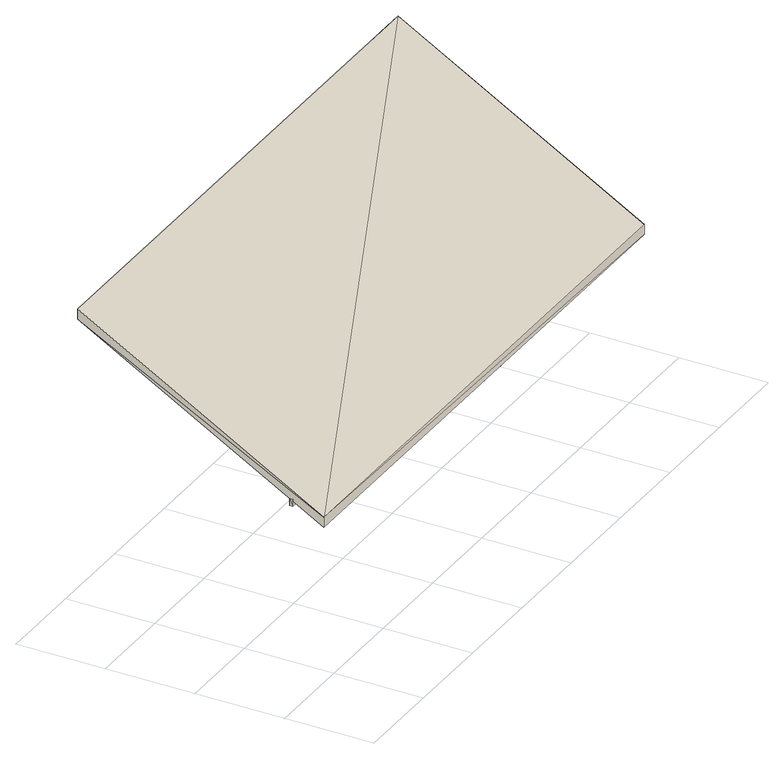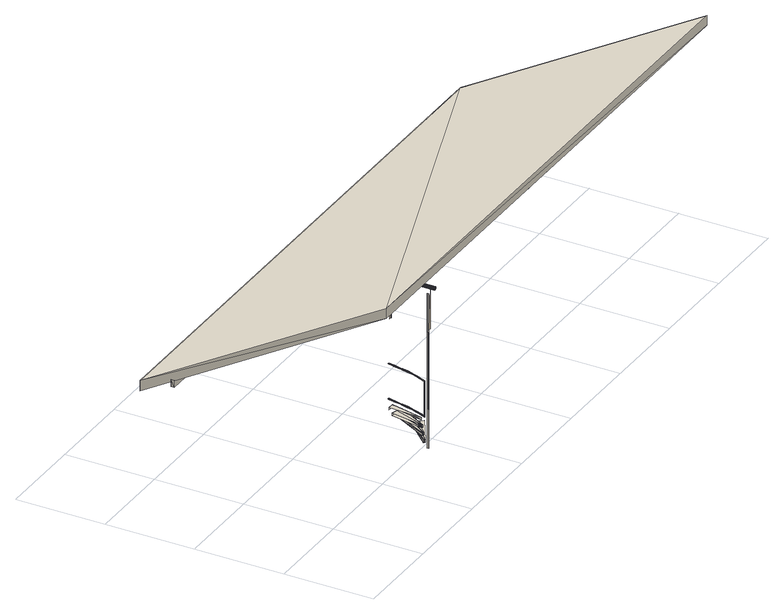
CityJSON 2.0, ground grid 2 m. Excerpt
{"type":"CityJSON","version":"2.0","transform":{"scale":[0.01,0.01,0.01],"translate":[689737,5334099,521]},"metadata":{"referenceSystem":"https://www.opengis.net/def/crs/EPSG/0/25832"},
"CityObjects":{
"building1":{"type":"Building","attributes":{"description":"FZK-Haus create by KHH / IAI / FZK","name":"FZK-Haus","Pset_BuildingCommon.SprinklerProtection":0,"Pset_BuildingCommon.SprinklerProtectionAutomatic":0,"Pset_BuildingCommon.OccupancyType":"citygml:1000 (residential building)","Pset_BuildingCommon.GrossPlannedArea":120,"Pset_BuildingCommon.NumberOfStoreys":2,"Pset_BuildingCommon.YearOfConstruction":"2008","Pset_BuildingCommon.NetAreaPlanned":120,"BaseQuantities.GrossFloorArea":241.5},"children":["building1-1","building1-2","building1-3","building1-4","building1-5","building1-6"]},
"building1-1":{"type":"BuildingConstructiveElement","attributes":{"name":"Pfette-1-1","Pset_BeamCommon.Slope":0,"Pset_BeamCommon.IsExternal":0,"Pset_BeamCommon.LoadBearing":1,"AC_Pset_Name.Name":"Pfette-1-1","ArchiCADProperties.Ursprungsgeschoss":"Dachgeschoss","ArchiCADProperties.Ebene":"Dachkonstruktion","ArchiCADProperties.Typ":"Objekt","ArchiCADProperties.Geschützt":0,"ArchiCADProperties.Baustoff / Mehrschichtiger Aufbau / Profil / Schraffur":"Solid","ArchiCADProperties.Tragende Funktion":"Nicht definiert","ArchiCADProperties.Lage":"Nicht definiert","ArchiCADProperties.Element-Klassifizierung":"Balken / Unterzug","ArchiCADProperties.Umbau-Status":"Bestand","ArchiCADProperties.Anzeigen auf Umbau-Filter":"Alle relevanten Filter","ArchiCADProperties.Drehwinkel":0,"ArchiCADProperties.Oberfläche":"Kiefer","ArchiCADQuantities.Höhenangabe zum Projekt-Nullpunkt":3.36,"ArchiCADQuantities.Höhe zu Geschoss":0.66,"ArchiCADQuantities.Oberflächenbereich":6.27,"ArchiCADQuantities.Netto-Volumen":0.166,"ArchiCADQuantities.Fläche":1.04,"ArchiCADQuantities.Höhe (Z Größe)":0.16,"ArchiCADQuantities.Länge (A)":13,"ArchiCADQuantities.Volumen":0.166,"ArchiCADQuantities.Breite (B)":1,"class":"IfcBeam"},"parents":["building1"],"geometry":[{"type":"MultiSurface","lod":"3","boundaries":[[[0,1,2]],[[1,3,2]],[[2,4,5]],[[0,2,5]],[[0,5,6]],[[1,0,6]],[[6,7,1]],[[7,3,1]],[[4,2,3]],[[7,4,3]],[[4,7,5]],[[7,6,5]]]}]},
"building1-2":{"type":"BuildingConstructiveElement","attributes":{"name":"Dach-2","Pset_SlabCommon.ThermalTransmittance":0.3,"AC_Pset_Name.Name":"Dach-2","ArchiCADProperties.Ursprungsgeschoss":"Dachgeschoss","ArchiCADProperties.Raumname":"Galerie","ArchiCADProperties.Raumnummer":"7","ArchiCADProperties.Ebene":"Dächer","ArchiCADProperties.Typ":"Dachfläche","ArchiCADProperties.Geschützt":0,"ArchiCADProperties.Baustoff / Mehrschichtiger Aufbau / Profil / Schraffur":"Solid 397409098","ArchiCADProperties.Tragende Funktion":"Nicht definiert","ArchiCADProperties.Lage":"Nicht definiert","ArchiCADProperties.Element-Klassifizierung":"Dach","ArchiCADProperties.Umbau-Status":"Bestand","ArchiCADProperties.Anzeigen auf Umbau-Filter":"Alle relevanten Filter","ArchiCADProperties.Struktur - Typ":"Einfach","ArchiCADProperties.Oberfläche oben":"Ziegel","ArchiCADProperties.Oberfläche Kante":"Ziegel","ArchiCADProperties.Oberfläche unten":"Ziegel","ArchiCADProperties.Baustoff/Mehrschichtiges Bauteil":"Solid 397409098","ArchiCADProperties.Deckschraffur":"Unnamed","ArchiCADProperties.Geometriemethode":"Einzelfläche","ArchiCADProperties.Trimm-Körper":"Aufsetzlinie nach unten","ArchiCADProperties.Neigung":30,"BaseQuantities.Width":0.2,"BaseQuantities.Perimeter":38.7,"BaseQuantities.GrossArea":82.56,"BaseQuantities.NetArea":82.56,"BaseQuantities.GrossVolume":16.51,"BaseQuantities.NetVolume":16.51,"ArchiCADQuantities.Höhenangabe zum Projekt-Nullpunkt":3.2,"ArchiCADQuantities.Höhe zu Geschoss":0.5,"ArchiCADQuantities.Höhe":0.2,"ArchiCADQuantities.Oberflächenbereich":82.56,"ArchiCADQuantities.Netto-Volumen":16.51,"ArchiCADQuantities.Fläche":71.5,"ArchiCADQuantities.Netto-Oberflächenbereich Unterseite":82.56,"ArchiCADQuantities.Netto-Oberflächenbereich Oberseite":82.56,"ArchiCADQuantities.Netto-Oberflächenbereich der Kante":8.54,"ArchiCADQuantities.Volumen":16.51},"parents":["building1"],"geometry":[{"type":"Solid","lod":"3","boundaries":[[[[8,9,10]],[[8,11,9]],[[11,12,9]],[[9,12,13]],[[12,14,13]],[[13,14,15]],[[14,8,15]],[[15,8,10]],[[8,14,11]],[[11,14,12]],[[10,9,15]],[[9,13,15]]]]}]},
"building1-3":{"type":"BuildingConstructiveElement","attributes":{"name":"Sparren-31","Pset_BeamCommon.Slope":1718.87,"Pset_BeamCommon.IsExternal":0,"Pset_BeamCommon.LoadBearing":1,"AC_Pset_Name.Name":"Sparren-31","ArchiCADProperties.Ursprungsgeschoss":"Dachgeschoss","ArchiCADProperties.Raumname":"Galerie","ArchiCADProperties.Raumnummer":"7","ArchiCADProperties.Ebene":"Dachkonstruktion","ArchiCADProperties.Typ":"Objekt","ArchiCADProperties.Geschützt":0,"ArchiCADProperties.Baustoff / Mehrschichtiger Aufbau / Profil / Schraffur":"Solid","ArchiCADProperties.Tragende Funktion":"Nicht definiert","ArchiCADProperties.Lage":"Nicht definiert","ArchiCADProperties.Element-Klassifizierung":"Stab / Stabträger","ArchiCADProperties.Umbau-Status":"Bestand","ArchiCADProperties.Anzeigen auf Umbau-Filter":"Alle relevanten Filter","ArchiCADProperties.Drehwinkel":90,"ArchiCADProperties.Oberfläche":"Kiefer","ArchiCADQuantities.Höhenangabe zum Projekt-Nullpunkt":3.2,"ArchiCADQuantities.Höhe zu Geschoss":0.5,"ArchiCADQuantities.Oberflächenbereich":3.08,"ArchiCADQuantities.Netto-Volumen":0.0813,"ArchiCADQuantities.Fläche":0.4,"ArchiCADQuantities.Höhe (Z Größe)":2.89,"ArchiCADQuantities.Länge (A)":2.5,"ArchiCADQuantities.Volumen":0.0813,"ArchiCADQuantities.Breite (B)":1,"class":"IfcMember"},"parents":["building1"],"geometry":[{"type":"MultiSurface","lod":"3","boundaries":[[[16,17,18]],[[19,16,18]],[[17,16,20]],[[16,21,20]],[[20,22,17]],[[22,18,17]],[[23,19,22]],[[22,19,18]],[[19,23,21]],[[16,19,21]],[[22,20,23]],[[20,21,23]]]}]},
"building1-4":{"type":"BuildingConstructiveElement","attributes":{"name":"Sparren-32","Pset_BeamCommon.Slope":1718.87,"Pset_BeamCommon.IsExternal":0,"Pset_BeamCommon.LoadBearing":1,"AC_Pset_Name.Name":"Sparren-32","ArchiCADProperties.Ursprungsgeschoss":"Dachgeschoss","ArchiCADProperties.Raumname":"Galerie","ArchiCADProperties.Raumnummer":"7","ArchiCADProperties.Ebene":"Dachkonstruktion","ArchiCADProperties.Typ":"Objekt","ArchiCADProperties.Geschützt":0,"ArchiCADProperties.Baustoff / Mehrschichtiger Aufbau / Profil / Schraffur":"Solid","ArchiCADProperties.Tragende Funktion":"Nicht definiert","ArchiCADProperties.Lage":"Nicht definiert","ArchiCADProperties.Element-Klassifizierung":"Stab / Stabträger","ArchiCADProperties.Umbau-Status":"Bestand","ArchiCADProperties.Anzeigen auf Umbau-Filter":"Alle relevanten Filter","ArchiCADProperties.Drehwinkel":90,"ArchiCADProperties.Oberfläche":"Kiefer","ArchiCADQuantities.Höhenangabe zum Projekt-Nullpunkt":3.2,"ArchiCADQuantities.Höhe zu Geschoss":0.5,"ArchiCADQuantities.Oberflächenbereich":3.08,"ArchiCADQuantities.Netto-Volumen":0.0813,"ArchiCADQuantities.Fläche":0.4,"ArchiCADQuantities.Höhe (Z Größe)":2.89,"ArchiCADQuantities.Länge (A)":2.5,"ArchiCADQuantities.Volumen":0.0813,"ArchiCADQuantities.Breite (B)":1,"class":"IfcMember"},"parents":["building1"],"geometry":[{"type":"MultiSurface","lod":"3","boundaries":[[[24,25,26]],[[27,24,26]],[[25,24,28]],[[24,29,28]],[[28,30,25]],[[30,26,25]],[[31,27,30]],[[30,27,26]],[[27,31,29]],[[24,27,29]],[[30,28,31]],[[28,29,31]]]}]},
"building1-5":{"type":"BuildingConstructiveElement","attributes":{"name":"Wendeltreppe","Pset_StairCommon.HandicapAccessible":0,"Pset_StairCommon.IsExternal":0,"Pset_StairCommon.FireExit":1,"AC_Pset_Name.Name":"Wendeltreppe","ArchiCADProperties.Ursprungsgeschoss":"Erdgeschoss","ArchiCADProperties.Raumname":"Wohnen","ArchiCADProperties.Raumnummer":"5","ArchiCADProperties.Ebene":"Treppen","ArchiCADProperties.Typ":"Treppen","ArchiCADProperties.Geschützt":0,"ArchiCADProperties.Bibliothekselement-Name":"Treppe_FZK-Haus","ArchiCADProperties.Baustoff / Mehrschichtiger Aufbau / Profil / Schraffur":"Holz","ArchiCADProperties.Tragende Funktion":"Nicht definiert","ArchiCADProperties.Lage":"Nicht definiert","ArchiCADProperties.Element-Klassifizierung":"Treppe","ArchiCADProperties.Umbau-Status":"Bestand","ArchiCADProperties.Anzeigen auf Umbau-Filter":"Alle relevanten Filter","ArchiCADProperties.Drehwinkel":210,"ArchiCADProperties.Oberfläche":"Allgemein","AC_Pset_Treppe_FZK-Haus.2D Hotspots in 3D zeigen":1,"AC_Pset_Treppe_FZK-Haus.Geschoßabhängig":1,"AC_Pset_Treppe_FZK-Haus.     Kein Bruch im Gesch. oberhalb":1,"AC_Pset_Treppe_FZK-Haus.     Strichlinien oberhalb Bruch":1,"AC_Pset_Treppe_FZK-Haus.     Linientyp unter Einsetzgeschoß":4,"AC_Pset_Treppe_FZK-Haus.Symbol maßstabunabhängig":0,"AC_Pset_Treppe_FZK-Haus.     Trittlinien":0,"AC_Pset_Treppe_FZK-Haus.     Pfeil":0,"AC_Pset_Treppe_FZK-Haus.     Detail":0,"AC_Pset_Treppe_FZK-Haus.Pfeil Auf/Ab":0,"AC_Pset_Treppe_FZK-Haus.Schraffurtyp":"Leer","AC_Pset_Treppe_FZK-Haus.2D-Detaillierungsgrad":"Maßstababhängig","AC_Pset_Treppe_FZK-Haus.Einfache/mittelmässige Modifizierung bei (iScaleChangeSM)":999,"AC_Pset_Treppe_FZK-Haus.Einfache/mittelmässige Modifizierung bei (gs_ScaleChangeSM)":100,"AC_Pset_Treppe_FZK-Haus.Mittelmässige/detaillierte Modifizierung bei (iScaleChangeMD)":999,"AC_Pset_Treppe_FZK-Haus.Mittelmässige/detaillierte Modifizierung bei (gs_ScaleChangeMD)":50,"AC_Pset_Treppe_FZK-Haus.2D-Symbol Typ":"Typ 11","AC_Pset_Treppe_FZK-Haus.Symbol Gruppentyp":6,"AC_Pset_Treppe_FZK-Haus.Linientyp sichtbare Struktur":1,"AC_Pset_Treppe_FZK-Haus.Linientyp unsichtbare Struktur":4},"parents":["building1"],"geometry":[{"type":"MultiSurface","lod":"3","boundaries":[[[32,33,34]],[[35,32,34]],[[36,32,35]],[[33,37,34]],[[33,38,32]],[[32,38,36]],[[34,37,39]],[[37,40,33]],[[38,41,36]],[[36,35,41]],[[42,38,33]],[[35,43,41]],[[44,39,37]],[[40,42,33]],[[44,40,37]],[[45,39,44]],[[46,45,44]],[[34,47,35]],[[48,33,32]],[[40,46,44]],[[43,38,41]],[[33,49,37]],[[43,42,38]],[[39,50,34]],[[51,42,43]],[[46,40,51]],[[51,40,42]],[[52,44,37]],[[41,53,36]],[[54,55,56]],[[57,39,45]],[[52,40,44]],[[46,58,45]],[[32,36,48]],[[59,48,36]],[[60,51,43]],[[61,38,42]],[[55,62,56]],[[58,46,51]],[[43,35,63]],[[53,59,36]],[[61,53,41]],[[47,34,50]],[[63,35,47]],[[49,33,48]],[[52,37,49]],[[42,40,64]],[[41,38,61]],[[64,61,42]],[[39,57,50]],[[60,43,63]],[[40,52,64]],[[45,58,57]],[[51,60,58]],[[48,65,49]],[[50,66,47]],[[49,67,52]],[[47,68,63]],[[56,62,69]],[[59,70,48]],[[71,50,57]],[[72,64,52]],[[53,70,59]],[[71,57,58]],[[70,65,48]],[[60,63,73]],[[61,70,53]],[[74,58,60]],[[64,75,61]],[[67,49,65]],[[68,47,66]],[[62,76,69]],[[73,63,68]],[[52,67,72]],[[50,71,66]],[[75,77,61]],[[77,70,61]],[[78,71,58]],[[74,60,73]],[[64,72,75]],[[58,74,78]],[[79,72,67]],[[70,80,65]],[[81,66,71]],[[82,75,72]],[[67,65,83]],[[68,66,84]],[[83,79,67]],[[85,78,74]],[[73,68,86]],[[75,87,77]],[[88,89,90]],[[74,73,91]],[[86,68,84]],[[92,80,70]],[[83,65,93]],[[84,66,94]],[[95,92,70]],[[96,73,86]],[[93,65,80]],[[94,66,81]],[[87,97,77]],[[97,95,70]],[[72,79,98]],[[70,77,97]],[[71,78,99]],[[91,73,96]],[[72,98,82]],[[75,82,87]],[[71,100,81]],[[89,101,90]],[[74,91,85]],[[100,71,102]],[[78,85,99]],[[102,71,99]],[[84,103,86]],[[83,104,79]],[[104,98,79]],[[105,93,80]],[[106,94,81]],[[107,82,98]],[[82,107,87]],[[92,108,80]],[[109,81,100]],[[110,99,85]],[[87,111,97]],[[102,112,100]],[[97,111,95]],[[99,110,102]],[[113,104,83]],[[54,114,55]],[[83,93,115]],[[84,94,116]],[[96,86,117]],[[117,118,96]],[[91,96,118]],[[85,91,118]],[[90,101,119]],[[120,108,92]],[[92,95,120]],[[111,120,95]],[[114,54,56]],[[83,115,113]],[[117,86,103]],[[103,84,116]],[[107,98,104]],[[93,105,115]],[[94,106,116]],[[105,80,108]],[[106,81,109]],[[101,121,119]],[[110,85,118]],[[87,107,111]],[[100,112,109]],[[102,110,112]],[[103,122,117]],[[123,104,113]],[[124,113,115]],[[104,123,107]],[[124,115,105]],[[125,116,106]],[[103,116,122]],[[126,56,69]],[[118,117,122]],[[122,127,118]],[[128,111,107]],[[113,124,123]],[[118,127,110]],[[122,116,125]],[[128,107,123]],[[105,108,129]],[[106,109,130]],[[120,131,108]],[[112,132,109]],[[132,112,110]],[[111,131,120]],[[132,130,109]],[[124,105,129]],[[125,106,130]],[[128,131,111]],[[133,69,76]],[[129,108,131]],[[110,127,134]],[[110,134,132]],[[135,136,137]],[[138,88,90]],[[139,123,124]],[[140,127,122]],[[123,141,128]],[[142,134,127]],[[128,143,131]],[[144,129,131]],[[142,132,134]],[[136,145,137]],[[141,146,128]],[[122,125,147]],[[146,148,128]],[[149,150,127]],[[124,129,151]],[[125,130,152]],[[148,143,128]],[[130,132,153]],[[143,154,131]],[[155,144,131]],[[154,155,131]],[[156,90,119]],[[123,139,157]],[[158,122,147]],[[123,157,141]],[[140,122,158]],[[127,140,149]],[[124,151,139]],[[147,125,152]],[[127,150,142]],[[129,144,151]],[[130,153,152]],[[114,159,55]],[[132,142,160]],[[132,161,153]],[[132,160,161]],[[162,119,121]],[[62,55,159]],[[137,145,163]],[[126,114,56]],[[164,141,157]],[[165,157,139]],[[166,149,140]],[[141,164,146]],[[146,167,148]],[[149,168,150]],[[76,62,169]],[[168,142,150]],[[140,158,166]],[[158,147,170]],[[148,167,143]],[[145,171,163]],[[164,172,146]],[[173,139,151]],[[174,165,139]],[[173,151,144]],[[175,152,153]],[[176,160,142]],[[143,177,154]],[[178,161,160]],[[154,179,155]],[[155,179,144]],[[178,153,161]],[[180,135,137]],[[157,165,164]],[[166,158,170]],[[149,166,181]],[[147,152,175]],[[147,182,170]],[[146,172,167]],[[149,181,168]],[[177,179,154]],[[89,88,183]],[[133,126,69]],[[139,173,174]],[[182,147,175]],[[184,133,76]],[[176,142,168]],[[143,167,177]],[[160,176,178]],[[173,144,179]],[[175,153,178]],[[101,89,183]],[[185,181,166]],[[186,187,188]],[[189,164,165]],[[164,190,172]],[[191,167,172]],[[185,168,181]],[[156,138,90]],[[174,192,165]],[[193,170,182]],[[194,177,167]],[[195,174,173]],[[196,178,176]],[[177,194,179]],[[121,101,197]],[[198,186,188]],[[166,170,193]],[[190,191,172]],[[192,189,165]],[[199,194,167]],[[176,168,196]],[[182,175,200]],[[145,201,171]],[[202,137,163]],[[173,179,203]],[[175,178,204]],[[136,135,205]],[[162,156,119]],[[206,162,121]],[[207,188,187]],[[145,136,205]],[[186,208,187]],[[202,180,137]],[[62,159,169]],[[88,138,183]],[[76,169,184]],[[101,183,197]],[[208,207,187]],[[135,180,205]],[[121,197,206]],[[145,205,201]],[[209,210,211]],[[212,209,211]],[[209,213,210]],[[214,212,211]],[[213,209,212]],[[214,213,212]]]}]},
"building1-6":{"type":"BuildingInstallation","attributes":{"ArchiCADProperties.Ursprungsgeschoss":"Dachgeschoss","ArchiCADProperties.Raumname":"Galerie","ArchiCADProperties.Raumnummer":"7","ArchiCADProperties.Ebene":"Gelaender","ArchiCADProperties.Typ":"Objekt","ArchiCADProperties.Geschützt":0,"ArchiCADProperties.Bibliothekselement-Name":"Geländer_horizontal 13","ArchiCADProperties.Baustoff / Mehrschichtiger Aufbau / Profil / Schraffur":"Solid","ArchiCADProperties.Tragende Funktion":"Nicht definiert","ArchiCADProperties.Lage":"Nicht definiert","ArchiCADProperties.Element-Klassifizierung":"Geländer","ArchiCADProperties.Umbau-Status":"Bestand","ArchiCADProperties.Anzeigen auf Umbau-Filter":"Alle relevanten Filter","ArchiCADProperties.Drehwinkel":270,"ArchiCADProperties.Oberfläche":"Allgemein","AC_Pset_Geländer_horizontal_13.3D":"Detailiert","AC_Pset_Geländer_horizontal_13.Anzahl_Rohre":4,"AC_Pset_Geländer_horizontal_13.Position":"Zwischen Pfosten","AC_Pset_Geländer_horizontal_13.Anzahl_Pfosten":3,"AC_Pset_Geländer_horizontal_13.Auflösung":36,"AC_Pset_Geländer_horizontal_13.Schattenwurf":1,"AC_Pset_Geländer_horizontal_13.Show 2D Hotspots in 3D":1,"AC_Pset_Geländer_horizontal_13.Ausfüllmuster":"Leer","AC_Pset_Geländer_horizontal_13.Handlauf (hamat)":"Zink","AC_Pset_Geländer_horizontal_13.Rohre (bamat)":"Zink","AC_Pset_Geländer_horizontal_13.Pfosten (pomat)":"Zink","AC_Pset_Geländer_horizontal_13.Preis":0,"AC_Pset_Geländer_horizontal_13.Gruppe (FM_Type)":"Andere","AC_Pset_Geländer_horizontal_13.Gruppe (iFMType)":25,"AC_Pset_Geländer_horizontal_13.Gewicht":0,"AC_Pset_Geländer_horizontal_13.Gewichteinheit":"kg","ArchiCADQuantities.Höhenangabe zum Projekt-Nullpunkt":2.7,"ArchiCADQuantities.Höhe zu Geschoss":0,"ArchiCADQuantities.Oberflächenbereich":1.12,"ArchiCADQuantities.Netto-Volumen":0.0134,"ArchiCADQuantities.Fläche":2,"ArchiCADQuantities.Höhe (Z Größe)":1,"ArchiCADQuantities.Länge (A)":2,"ArchiCADQuantities.Volumen":0.0134,"ArchiCADQuantities.Breite (B)":1},"parents":["building1"],"geometry":[{"type":"MultiSurface","lod":"3","boundaries":[[[215,216,217]],[[218,219,216]],[[217,216,220]],[[221,217,220]],[[222,219,218]],[[216,219,220]],[[223,221,220]],[[219,224,220]],[[225,226,219]],[[227,228,220]],[[226,224,219]],[[229,227,220]],[[224,229,220]],[[230,231,232]],[[231,233,232]],[[232,234,230]],[[231,235,233]],[[236,237,238]],[[215,239,216]],[[217,240,215]],[[216,241,218]],[[221,242,217]],[[218,243,222]],[[223,244,221]],[[222,245,219]],[[220,246,223]],[[239,241,216]],[[240,239,215]],[[242,240,217]],[[241,243,218]],[[244,242,221]],[[243,245,222]],[[246,244,223]],[[245,247,219]],[[248,249,250]],[[249,251,250]],[[225,219,247]],[[220,228,252]],[[226,225,253]],[[228,227,254]],[[250,255,248]],[[224,226,256]],[[227,229,257]],[[249,258,251]],[[253,225,247]],[[246,220,252]],[[256,226,253]],[[252,228,254]],[[259,224,256]],[[254,227,257]],[[260,261,262]]]}]}
},
"vertices":[
[1350,127,320],[1350,119,320],[50,127,320],[50,119,320],[50,127,336],[1350,127,336],[1350,119,336],[50,119,336],
[50,600,609],[50,50,314],[50,600,632],[50,50,291],[1350,50,291],[1350,50,314],[1350,600,609],[1350,600,632],
[704,50,310],[704,600,627],[696,600,627],[696,50,310],[704,600,609],[704,50,291],[696,600,609],[696,50,291],
[774,50,310],[774,600,627],[766,600,627],[766,50,310],[774,600,609],[774,50,291],[766,600,609],[766,50,291],
[772,367,27],[772,367,28],[772,367,108],[772,368,108],[772,368,26],[773,366,29],[773,368,27],[773,366,107],[774,367,29],[773,368,26],[774,368,28],[773,368,108],[773,367,30],[773,367,107],[774,367,107],[782,353,121],[782,353,40],[782,353,41],[782,353,120],[774,368,108],[782,354,41],[783,354,39],[772,367,18],[772,367,12],[779,357,18],[783,353,120],[783,354,120],[783,353,39],[783,354,121],[783,354,40],[779,357,12],[782,354,121],[783,354,41],[787,348,45],[787,348,125],[787,349,46],[787,349,126],[788,348,18],[788,349,45],[788,349,125],[787,350,46],[787,350,126],[788,350,126],[788,350,46],[788,348,12],[788,350,45],[788,350,125],[794,342,54],[795,342,52],[795,342,132],[795,343,54],[794,342,53],[794,342,133],[795,343,133],[794,342,134],[795,343,53],[787,349,35],[787,349,29],[796,341,35],[795,343,134],[796,342,52],[795,341,53],[795,341,133],[796,343,52],[794,343,134],[796,343,53],[794,343,54],[796,343,133],[796,342,132],[796,341,29],[796,343,132],[806,335,143],[806,335,64],[806,334,62],[806,334,142],[806,336,64],[807,335,62],[807,335,142],[807,336,143],[807,336,63],[807,336,142],[806,335,63],[837,405,18],[806,334,63],[806,334,143],[806,335,144],[806,336,144],[807,334,35],[807,336,62],[807,334,29],[809,333,146],[809,333,66],[809,333,65],[809,333,145],[838,403,18],[809,334,146],[809,334,66],[810,333,65],[810,333,145],[810,334,65],[810,334,145],[840,402,18],[810,334,146],[806,335,53],[806,335,47],[817,330,53],[839,403,35],[825,327,78],[824,328,159],[824,328,79],[825,329,158],[825,329,78],[826,328,77],[817,330,47],[825,328,79],[825,327,158],[825,329,79],[825,328,159],[825,329,159],[826,327,77],[826,327,157],[826,328,157],[826,329,78],[826,328,78],[841,401,35],[825,327,79],[825,327,159],[837,405,12],[826,329,158],[826,328,158],[842,400,35],[829,326,53],[828,327,81],[828,326,81],[828,327,161],[828,328,81],[828,328,161],[838,403,12],[828,326,161],[829,326,47],[828,327,82],[829,327,80],[829,326,80],[829,327,160],[829,328,161],[829,328,81],[829,328,160],[829,328,80],[841,401,53],[828,327,162],[829,326,160],[839,403,29],[840,402,12],[841,325,172],[841,325,71],[828,326,71],[828,326,65],[842,324,91],[841,325,91],[841,325,92],[842,324,90],[842,324,171],[842,326,91],[842,325,90],[842,326,171],[841,401,29],[841,325,65],[841,326,91],[842,325,170],[843,400,47],[843,400,53],[842,326,90],[842,326,170],[841,401,47],[842,400,29],[844,400,65],[844,400,71],[836,410,0],[836,408,0],[836,408,350],[836,410,350],[836,412,0],[836,412,350],
[833,226,366],[833,226,365],[833,226,367],[833,226,364],[834,226,363],[834,226,369],[833,226,368],[834,226,364],[834,226,368],[836,226,362],[835,226,363],[835,226,362],[835,226,370],[835,226,369],[836,226,370],[834,236,362],[834,238,362],[834,236,270],[834,238,270],[839,236,270],[839,238,362],[836,238,307],[836,325,307],[836,238,306],[833,426,366],[833,426,367],[833,426,365],[833,426,368],[833,426,364],[834,426,368],[834,426,364],[834,426,369],[834,426,363],[834,325,362],[834,327,362],[834,325,270],[834,327,270],[835,426,369],[835,426,363],[835,426,370],[839,325,270],[835,426,362],[836,426,370],[839,327,362],[836,426,362],[834,414,270],[839,414,270],[834,414,362]
]}
